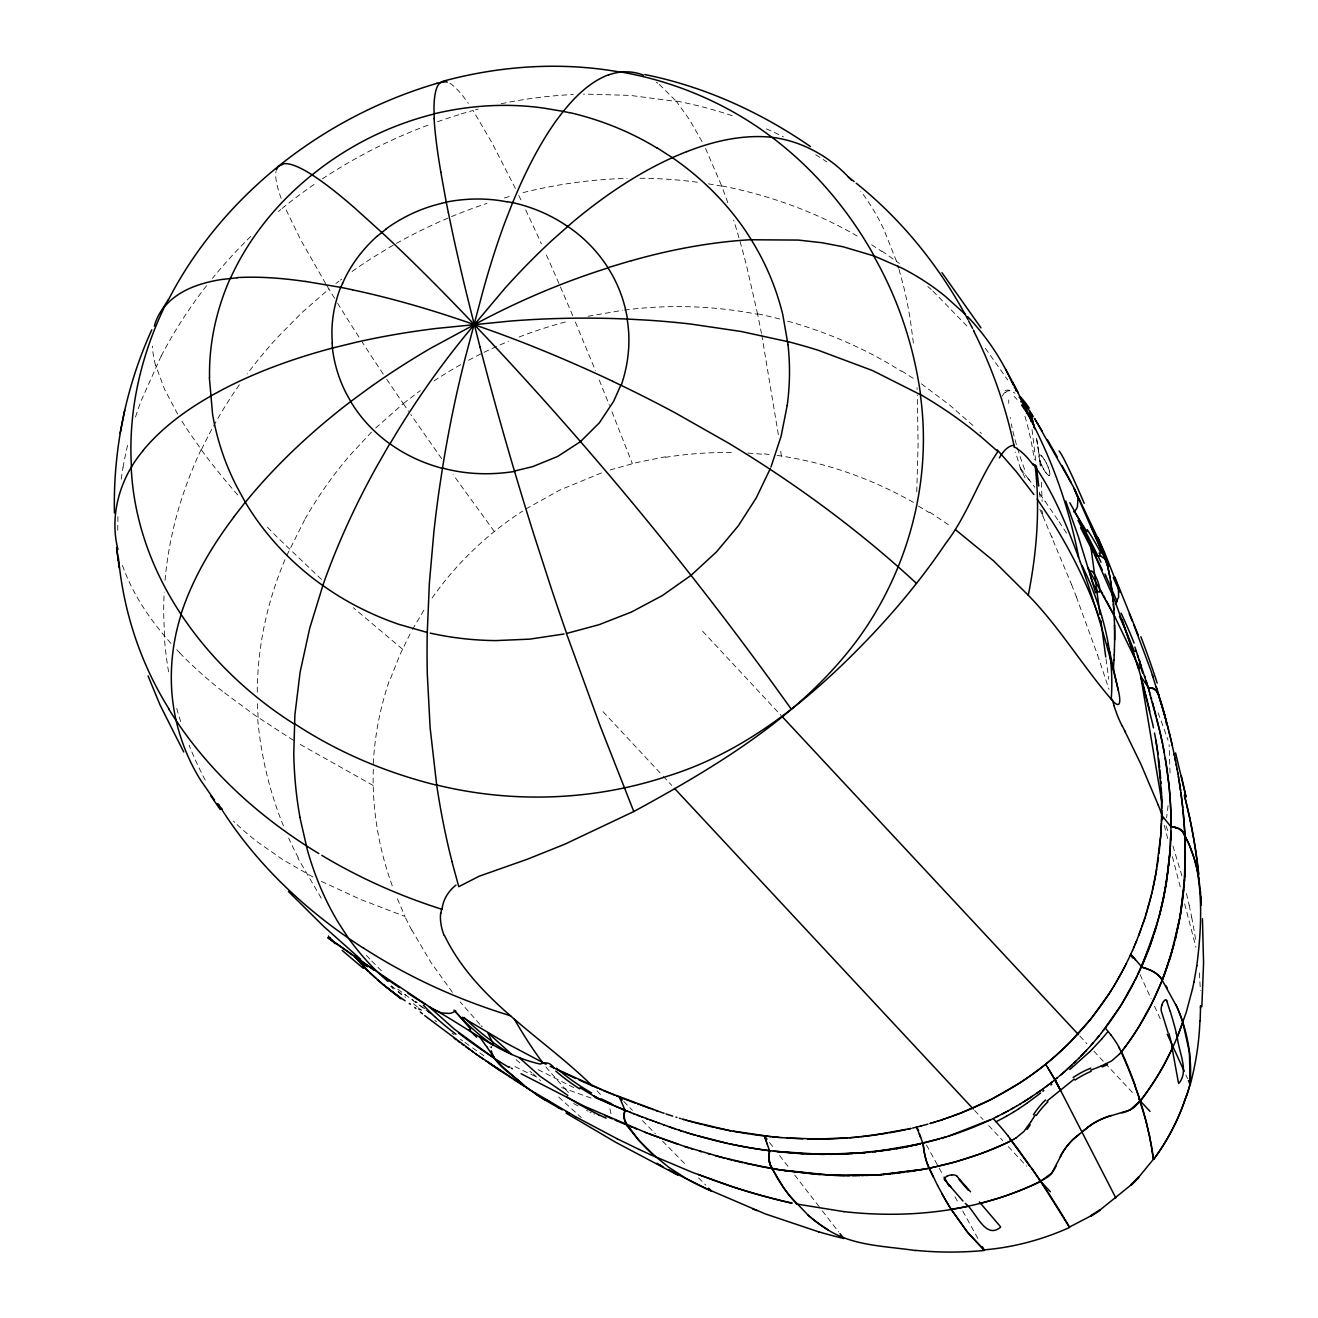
<?xml version="1.0" encoding="UTF-8"?>
<svg xmlns="http://www.w3.org/2000/svg" width="1318" height="1318" viewBox="0 0 1318 1318"><rect width="100%" height="100%" fill="white"/><g stroke="black" fill="none" stroke-linecap="round" stroke-linejoin="round"><path stroke-width="0.75" stroke-dasharray="5 3.75" d="M1170.054 773.007L1169.115 744.621M1042.126 511.071L1042.966 516.294M257.274 692.148C257.405 646.265 267.472 600.613 285.479 558.486M117.928 516.541L117.73 531.22M373.307 769.317C371.923 809.334 378.925 849.484 392.698 887.03M916.768 491.861L918.086 444.018L917.312 394.873M121.174 479.208L123.019 467.396M611.008 1113.792L609.575 1107.054M390.523 678.572L399.997 654.585L410.656 632.739M286.78 555.422L305.298 518.534M161.208 355.959L141.273 400.507A420.211 352.977 -28.1 0 0 135.079 418.35M412.435 629.51L424.726 608.85M432.057 598.059C456.292 563.577 487.248 533.872 522.669 511.054M371.495 432.139L350.654 454.496A386.438 330.192 -27.4 0 0 305.315 518.551M250.766 236.416L247.454 239.678A442.486 371.692 -28.1 0 0 212.429 278.378M375.696 428.004L403.259 403.637L386.289 378.628M278.444 211.457L280.849 209.463M282.052 208.475L284.474 206.514A439.701 369.353 -28.1 0 1 314.59 184.092M326.534 285.05L328.94 289.037L302.135 312.399L277.357 337.507A439.784 372.632 -27.7 0 0 247.207 373.933M403.489 403.456L420.31 390.589M335.892 283.535L339.088 281.063M340.373 280.091L341.675 279.119M525.931 508.929L559.804 490.065L602.754 472.388M610.086 469.982L636.446 462.585L665.326 456.786M461.168 113.875L473.063 110.481L491.746 142.377L515.536 188.771M475.617 109.789L478.17 109.13M501.235 103.71L511.532 101.684A420.211 352.977 -28.1 0 1 573.33 94.534M588.059 316.287L622.656 310.29M624.403 310.076C668.654 304.31 713.845 305.71 757.636 314.327L761.425 333.207M764.193 453.87L772.809 454.858M777.093 455.435C825.299 462.19 871.972 478.714 914.198 502.833M708.343 183.845L721.819 186.167L728.442 204.455M702.082 141.636L689.413 119.51L676.464 101.502L630.383 95.407L585.554 94.105A420.211 352.977 -28.1 0 0 583.396 94.171M599.739 1115.819L598.075 1115.325M591.123 1098.075L561.534 1087.515M594.682 1114.105L593.841 1113.776M591.238 1112.656L589.887 1112.03M535.273 1076.361L524.333 1071.237A669.231 571.831 -27.4 0 1 511.977 1065.076M573.857 1087.647L537.662 1069.425M587.993 1111.123L586.543 1110.382M321.411 881.38L360.901 899.568L405.054 916.455L395.977 895.581M373.208 785.479L298.758 743.616M312.976 877.03L283.024 859.781L257.504 841.988A743.863 411.002 -25.4 0 1 238.212 825.661L235.84 823.404M573.577 1103.495L578.553 1106.148M419.898 1010L418.35 1009.094M901.578 370.885L915.68 379.946M417.262 1002.603L415.45 1001.482L416.768 1002.57M293.519 740.403L255.148 715.46L222.478 691.324M929.701 512.142L950.542 526.129M411.875 999.209L413.654 1000.362M881.857 251.046L899.436 263.435M921.414 383.835L949.668 405.071L974.727 427.048M483.887 1055.767L471.103 1046.805M404.84 994.464L406.587 995.667M468.977 1045.306L464.743 1042.307M460.509 1039.276L462.618 1040.792M656.348 82.177L657.83 83.248M436.983 1018.32L396.224 988.055M452.074 1033.18L454.183 1034.712M489.966 1046.789L491.416 1047.843A9.918 4.597 -58 0 1 491.795 1046.179M434.841 1020.461L436.571 1021.73M434.248 1016.277L435.615 1017.298M431.513 1014.201L419.404 1004.728M421.2 1010.099L418.284 1007.875M659.297 84.368L676.464 101.502M401.512 994.711L398.135 991.993M391.248 985.749L405.532 997.298M413.473 1003.723L421.398 1010.132M529.935 1071.369L531.945 1073M391.397 986.523L393.077 987.89M402.468 649.131L353.372 607.746M519.852 1062.868L515.832 1059.359M927.806 286.5L931.233 289.565M533.016 1073.742L540.578 1080.595M558.684 1097.037L581.32 1117.598M321.493 579.426L278.378 538.321A668.078 220.93 29.8 0 1 264.984 524.646M392.451 988.088L393.341 988.912M932.93 291.097L967.989 327.095M390.655 986.424L391.545 987.264M979.982 432.09L981.465 433.54M233.484 821.13L234.653 822.267M568.536 1092.457L566.921 1090.859M381.429 970.855L371.231 960.509M566.509 1090.464L549.046 1070.776A1094.764 383.027 -84.1 0 1 545.932 1066.905M623.776 1101.502L632.393 1110.316M642.476 1120.597L655.425 1133.81M662.608 1141.141L687.073 1166.117M698.573 1177.864L705.773 1185.195M179.726 652.838L176.744 649.708M481.037 1025.635L482.24 1026.903M369.814 959.01L364.163 952.947M702.642 631.273L781.162 715.559M1079.887 1036.113L1086.889 1043.642M1093.907 1051.171L1103.726 1061.698M1105.127 1063.198L1134.567 1094.813M603.034 711.671L661.933 774.869M663.333 776.384L671.752 785.413M974.661 1110.481L983.08 1119.526M988.681 1125.539L1002.701 1140.581M1008.319 1146.611L1026.557 1166.166M597.103 1090.777L602.738 1097.103M479.834 1024.333L460.114 1001.894M170.961 643.398C150.252 620.103 132.162 593.792 122.047 564.12M1020.676 469.257L1015.503 452.025M1020.165 467.742L1027.958 478.286M1023.46 472.635L1024.218 473.574M1027.974 478.286L1034.811 487.232M1028.715 479.241L1029.457 480.197M452.42 992.339L430.904 962.387L411.859 930.063M769.514 1142.475L774.556 1148.983M779.581 1155.507L789.647 1168.522M794.672 1175.03L821.098 1209.216M822.35 1210.847L838.709 1232M985.32 348.281L1007.726 379.963M494.332 531.516L453.112 474.678M1039.836 494.003L1045.026 501.235M1045.026 501.219L1059.029 521.631M441.695 458.697L410.755 414.544M403.259 403.637L408.596 411.414M383.274 374.114L380.276 369.617A669.132 80.563 51.1 0 1 362.17 342.054M1059.029 521.631L1066.69 533.345M321.23 898.102L297.884 858.1M325.727 283.716L300.718 239.843L284.474 206.514M177.633 414.099L164.585 389.37L155.606 365.168M926.439 1144.947L938.218 1166.381M939.19 1168.16L943.128 1175.31M954.907 1196.728L958.829 1203.878M962.766 1211.011L979.455 1241.375M1023.147 473.936L1025.058 477.841M1022.62 472.882L1021.219 469.999M705.509 148.456L721.819 186.167M1021.318 470.147L1020.906 469.307M1140.103 974.677L1151.125 998.813M1154.519 1006.244L1161.306 1021.104M1185.887 1074.944L1187.567 1078.668M1039.836 509.292L1042.093 514.333L1041.615 510.28M1042.966 516.294L1071.6 584.632M1051.599 536.031L1052.456 538.008M572.72 315.71L567.992 304.573A668.078 74.138 71.3 0 0 545.372 252.71M575.373 322.02L595.456 370.671M599.245 380.045L609.394 405.318M611.931 411.694L632.343 463.606M1071.6 584.632L1076.328 596.807M1076.345 596.807L1097.548 654.914M1158.094 712.791L1161.174 720.979M1161.191 720.979L1168.045 740.222M1166.084 825.925L1167.962 831.263M1097.532 654.914L1108.998 689.347M896.487 261.261L883.752 229.167A637.187 312.185 -60.5 0 0 860.769 191.308M1172.954 845.991L1181.9 875.844M899.057 269.465L904.066 288.263A750.321 367.623 -60.5 0 1 910.507 321.345L913.605 344.443M1164.239 825.233L1168.325 840.966M1172.41 856.7L1181.093 890.128M1184.668 903.901L1195.904 947.164M1186.464 893.489L1189.182 905.252M1189.182 905.252L1191.653 917.097M757.636 314.327L747.075 267.949A680.994 223.088 -86.9 0 0 733.599 220.024M1191.67 917.097L1193.861 929.025A637.467 543.873 -27.5 0 1 1195.821 941.134M761.738 334.805L778.378 434.874M1036.541 438.317L1039.144 455.385L1038.996 454.282M1036.821 439.915L1037.579 444.397M1037.925 446.654L1038.485 450.459M780.717 451.333L781.36 456.061M1038.568 451.003L1038.93 453.738M1106.016 659.016L1108.751 679.198M1032.043 429.52L1035.866 461.827M1039.457 492.108L1040.182 498.171M1039.704 460.196L1040.429 467.528M1040.166 464.644L1040.314 466.127M1199.429 972.997L1200.385 990.592M258.097 717.486L257.372 702.033M164.503 635.968L163.745 615.588A434.66 368.299 -27.7 0 1 164.223 592.111M1041.484 482.273L1042.093 501.334M916.982 387.69L917.081 389.485M487.924 1047.069A61.106 27.299 41.2 0 1 486.424 1045.899M1168.045 805.627A1246.4 642.014 -18.7 0 1 1166.595 817.704M1002.421 396.108A76.988 21.483 62.5 0 1 1005.288 392.204M1005.585 392.764A75.159 16.936 68.2 0 1 1014.926 393.275M918.432 506.096A505.947 421.381 -21.3 0 1 929.239 512.653M237.718 494.958A668.078 220.93 29.8 0 1 201.292 449.767M239.365 384.774A439.784 372.632 -27.7 0 0 201.407 449.8L188.375 431.217A607.614 200.946 29.8 0 1 181.044 419.75M165.047 580.315A434.66 368.299 -27.7 0 1 201.077 449.702M358.941 337.046A669.132 80.563 51.1 0 1 337.457 303.008M334.574 298.296A669.132 80.563 51.1 0 1 328.94 289.054M433.984 380.935A383.884 328.017 -27.4 0 1 461.284 364.295M468.565 360.292A383.884 328.017 -27.4 0 1 508.402 341.329M519.061 337.046A383.884 328.017 -27.4 0 1 568.091 321.279M352.12 271.475A418.91 354.954 -27.7 0 1 373.208 257.307L389.502 247.372A440.228 373.01 -27.7 0 1 486.952 203.4M504.432 197.947A440.228 373.01 -27.7 0 1 510.297 196.267M518.748 195.361A668.078 74.138 71.3 0 1 521.253 200.6M525.717 209.974A668.078 74.138 71.3 0 1 541.385 243.863M161.257 355.975A442.486 371.692 -28.1 0 1 206.728 285.512M322.399 178.836A439.701 369.353 -28.1 0 1 431.546 123.859M437.428 121.75A439.701 369.353 -28.1 0 1 461.201 114.056M155.475 365.102A446.851 147.781 29.8 0 1 152.361 346.123M281.179 198.408A462.634 55.702 51.1 0 1 276.022 171.505M449.883 83.314A446.851 49.59 71.3 0 1 468.318 103.348M1024.926 416.241A863.554 477.577 -28.5 0 1 1034.284 459.784M757.817 313.865A494.332 422.386 -27.4 0 1 781.129 319.384M787.703 321.164A494.332 422.386 -27.4 0 1 901.281 371.248M721.902 185.92A498.27 422.188 -27.7 0 1 859.698 237.487M871.626 244.786A498.27 422.188 -27.7 0 1 881.594 251.343M676.628 101.058A479.884 403.11 -28.1 0 1 734.423 116.462M766.351 128.867A479.884 403.11 -28.1 0 1 783.386 136.808M815.76 154.783A479.884 403.11 -28.1 0 1 826.88 161.949M523.048 192.609A434.66 368.299 -27.7 0 1 627.154 178.408M640.021 178.276A434.66 368.299 -27.7 0 1 698.639 182.411M665.359 457.346A355.662 303.766 -26.7 0 1 733.549 452.552M747.833 453.112A355.662 303.766 -26.7 0 1 764.045 454.43M411.743 930.129A505.947 429.619 -34 0 1 404.906 916.537M205.246 780.174A498.27 422.188 -27.7 0 1 189.133 745.23M180.698 721.621A498.27 422.188 -27.7 0 1 176.299 706.778M168.589 671.834A498.27 422.188 -27.7 0 1 164.223 636.017M222.511 691.307A680.994 330.884 4.7 0 1 179.676 652.855M298.329 857.886A494.332 422.386 -27.4 0 1 288.658 838.067M283.452 825.908A494.332 422.386 -27.4 0 1 257.587 717.585M123.052 467.396A420.211 352.977 -28.1 0 1 128.423 441.827M373.291 763.666A355.662 305.018 -27.4 0 1 390.046 678.49M1024.63 469.455A86.494 19.984 68.8 0 1 1011.318 423.885M1010.346 418.531A86.494 19.984 68.8 0 1 1010.165 417.394M1008.748 403.341A86.494 19.984 68.8 0 1 1008.748 399.914M1014.201 396.421A80.727 14.844 64.8 0 1 1017.035 399.502M1004.926 390.952A79.36 18.172 68.8 0 1 1012.125 391.66M1039.968 460.872A11.417 2.57 64.6 0 0 1049.326 475.534A11.417 2.57 64.6 0 0 1044.103 459.224A11.417 2.57 64.6 0 0 1039.968 460.872A11.417 2.603 64.2 0 0 1049.392 475.501A11.417 2.603 64.2 0 0 1044.07 459.175A11.417 2.603 64.2 0 0 1039.918 460.954"/><path stroke-width="1.5" d="M915.648 1250.584C886.141 1246.07 853.767 1246.218 827.852 1229.826A916.504 328.956 -78.2 0 1 808.264 1215.295L790.372 1196.645A580.184 208.244 -78.2 0 1 777.093 1177.715L770.206 1164.486A28.568 10.247 -78.2 0 1 769.91 1163.481L769.761 1162.921A23.592 8.468 -78.2 0 1 769.531 1161.735A19.391 6.952 -78.2 0 1 769.119 1156.71L769.135 1155.837A16.146 5.799 -78.2 0 1 769.251 1153.86L769.317 1153.184A13.757 4.942 -78.2 0 1 769.415 1152.294L769.514 1151.652A11.846 4.251 -78.2 0 1 769.613 1151.009L764.391 1135.951L766.302 1136.165M1161.751 810.306L1161.718 814.063M1200.55 1008.286L1200.583 1005.749L1200.138 1020.989M1114.023 612.738L1114.534 625.144A1219.941 633.777 -27.4 0 1 1114.633 639.856L1114.418 649.807M1161.603 818.808L1161.57 795.775M1161.652 817.111L1161.685 815.232L1170.977 826.831L1170.664 840.011M1170.203 848.578L1170.928 831.279M1170.911 831.543L1170.878 833.355M1185.195 863.817L1184.997 838.199L1185.063 840.324M1170.845 834.261L1170.351 846.271M1161.619 818.462L1160.746 835.678M1161.586 819.664L1161.52 821.378M1185.129 866.47L1184.651 877.129M1114.237 654.815L1114.418 649.873M1161.455 823.091L1161.306 826.518M1113.99 659.857L1114.221 654.898M209.364 377.574L212.577 414.198A356.865 296.237 -28.5 0 0 237.075 487.149L245.296 502.24A388.497 322.498 -28.5 0 0 314.837 579.706L322.844 585.587L309.697 628.324L300.109 672.196L294.886 714.916L293.766 754.061A615.045 308.115 -57.7 0 0 299.977 817.242M1161.257 827.375L1161.059 830.966M1113.99 659.923L1113.364 669.972M1170.318 846.782L1170.087 850.291M1201.868 1006.54L1203.565 962.964L1202.444 918.745M1184.421 880.556C1188.292 822.992 1178.836 765.33 1163.25 710.04M1160.993 831.905L1160.878 833.8M1185.623 1098.553L1187.534 1092.853A276.269 235.741 -27.5 0 0 1190.105 1084.236C1191.736 1063.461 1189.314 1042.357 1182.872 1022.537A582.144 223.813 19.4 0 0 1176.99 1007.051L1161.586 979.076M1080.315 561.995C1094.731 602.721 1107.104 644.205 1117.335 686.184C1119.328 693.334 1123.776 714.29 1111.206 699.166C1113.364 671.801 1109.789 644.189 1102.227 617.878M1170.186 848.825L1166.957 879.007M1184.47 879.798L1183.597 890.474A427.658 364.855 -27.5 0 1 1182.411 901.15L1182.048 903.818M1186.595 1095.703A273.979 233.813 -27.5 0 0 1190.121 1084.236L1189.446 1052.407L1182.856 1022.537A575.258 221.16 19.4 0 0 1175.804 1004.398M1170.022 851.296L1169.741 854.805M1160.763 835.365L1155.82 874.295M1160.664 836.617L1158.983 853.57M1169.873 853.24L1166.15 884.164L1159.626 915.038M1169.676 855.646L1169.428 858.562M1169.214 860.802L1168.638 866.255M1183.696 889.518L1180.302 915.351L1174.849 941.151M440.904 913.292L441.645 909.107M1168.423 868.084L1163.432 898.728L1156.875 924.989M1158.44 857.804L1157.122 866.7M1181.867 905.169L1181.29 909.189M1196.81 965.682C1200.945 933.605 1202.757 900.54 1196.859 868.595A580.184 284.128 -4.9 0 0 1189.363 844.986L1183.778 833.355A63.412 31.055 -4.9 0 0 1182.098 830.801A15.108 7.397 -4.9 0 0 1176.842 827.72M151.768 329.813C125.77 387.031 113.051 450.113 114.435 512.916M787.192 405.516L781.08 436.324L770.981 466.967M1196.81 965.682L1193.927 982.223M1166.677 880.836L1165.474 888.118M1181.076 910.524L1179.725 918.547M1156.759 868.924L1151.85 893.093L1145.573 915.779M1165.359 888.777L1164.272 894.543M1155.738 874.757L1155.474 876.173M1179.495 919.882L1178.473 925.203M1155.375 876.651L1155.013 878.529M124.683 410.326L120.103 433.457M1111.206 699.166C1082.309 665.541 1059.392 627.055 1028.271 595.242C1036.805 552.374 1040.38 508.155 1034.976 464.644M1154.93 878.991L1154.634 880.408M1154.552 880.885L1154.156 882.763M1163.893 896.454L1163.102 900.26M1178.21 926.521L1177.649 929.174M1193.927 982.207L1192.477 988.978M1154.057 883.225L1153.761 884.642M1153.662 885.119L1153.349 886.52M1177.369 930.492L1176.776 933.144M1153.25 886.998L1152.509 890.276M1162.278 904.066L1162.69 902.171M1192.477 988.978L1186.184 1012.537L1177.238 1037.348L1176.216 1033.18M1161.405 907.871L1161.85 905.977M1176.48 934.478L1175.195 939.8M1151.586 894.164L1152.08 892.105M1160.483 911.677L1160.944 909.766M1151.158 895.91L1150.449 898.711M1160.005 913.572L1150.12 945.599L1135.259 980.015M1174.503 942.502L1173.778 945.22M1150.202 899.65L1149.461 902.451M1174.058 944.199L1164.947 973.063M1173.415 946.588L1171.455 953.491M1148.95 904.329L1148.159 907.13M1147.632 908.992L1147.896 908.053M1147.072 910.837L1147.352 909.914M1157.253 923.704L1142.475 964.677M1156.331 926.818L1154.074 934.1M1146.808 911.776L1145.952 914.56M1170.186 957.642L1170.615 956.258M181.274 614.056C170.352 648.275 168.078 685.426 176.118 720.501A637.187 352.054 -25.4 0 0 200.764 780.404L214.587 800.191M1145.655 915.483L1144.403 919.404M1169.758 959.043L1168.852 961.827M1145.078 917.344L1143.2 923.012M1143.859 921.035L1138.587 935.764M1153.481 935.912L1151.635 941.365M1168.407 963.211L1166.545 968.648M1142.607 924.742L1141.965 926.587M1166.232 969.537L1163.283 977.445M1150.993 943.161L1149.691 946.785M1141.322 928.416L1136.775 940.344M1164.618 973.936L1162.097 980.51M1149.016 948.581L1146.166 955.912M1162.954 978.335L1161.57 981.795M305.265 281.393L340.818 287.373L342.581 283.205M1161.916 980.938L1151.916 1003.196L1139.922 1024.943A282.744 241.243 -27.5 0 1 1121.239 1052.077L1119.443 1054.087M770.355 468.5L756.219 497.94L738.311 525.816L716.498 551.88L691.044 575.34L662.46 595.505L631.553 611.98L599.245 624.633L566.46 633.48L600.267 726.251L633.793 811.542L564.796 844.212L527.151 859.303L479.241 876.19L458.763 886.668L451.893 861.478M1136.693 940.558L1132.557 950.327M1161.405 982.223L1161.043 983.08M567.646 226.482A189.808 156.48 -28.7 0 0 512.653 202.593L505.008 222.149A522.702 171.241 -86.9 0 0 483.063 290.668L465.386 357.359A481.119 168.325 -84.1 0 0 442.469 468.285L439.372 488.583A450.426 157.583 -84.1 0 0 433.935 531.401L429.371 583.083L427.213 634.04A380.029 132.953 -84.1 0 0 427.312 674.091L430.113 727.668L436.67 784.984A567.053 198.392 -84.1 0 0 451.942 861.379M1145.803 956.802L1143.546 962.189M1136.264 941.612L1134.946 944.792M1160.96 983.294L1160.878 983.508A296.665 253.105 -27.5 0 1 1124.814 1047.563M1133.595 947.955L1134.057 946.901M1143.167 963.079L1142.393 964.875M1132.673 950.047L1130.136 955.665M1141.487 966.918L1138.011 974.397M1130.531 954.792L1125.704 964.825M1171.735 1046.69L1172.213 1048.65L1164.502 1063.873A263.847 225.444 -27.4 0 1 1140.218 1100.86L1129.971 1110.003L1110.761 1115.852A60.266 51.484 -27.4 0 0 1090.101 1125.572M1137.137 976.21L1120.959 1005.37L1101.403 1032.999M979.34 1201.967L980.543 1203.334L997.825 1198.391A263.847 225.444 -27.4 0 0 1040.61 1181.257L1051.78 1173.102L1060.726 1156.248M1126.429 963.359L1125.984 964.249M1125.753 964.694L1124.172 967.791M1125.308 965.583L1121.371 973.079M168.094 299.993L160.565 311.954A446.851 147.781 29.8 0 0 154.321 326.172M1134.419 981.646L1130.465 989.159A298.082 254.308 -27.5 0 1 1106.445 1026.524L1105.901 1027.2M1123.941 968.236L1123.249 969.554M1123.018 969.999L1112.919 987.726M1121.14 973.524L1120.415 974.842M1120.168 975.271L1119.443 976.589M1119.196 977.017L1117.713 979.636M1116.708 981.366L1117.219 980.51M143.135 450.608C120.317 477.528 109.081 514.761 117.945 549.474M1115.703 983.096L1116.214 982.24M633.793 811.542C716.102 766.516 800.29 716.58 857.178 640.103C908.547 570.299 932.37 480.642 920.326 394.642L872.565 370.572L818.494 350.357A377.986 188.507 1.5 0 0 789.12 341.939L741.128 331.477L690.83 324.063A450.426 224.637 1.5 0 0 648.011 320.192L627.368 319.055A481.119 239.942 1.5 0 0 510.363 321.065L474.348 324.656L430.887 348.133A468.384 258.789 -25.4 0 0 369.221 387.904L350.687 401.545L352.614 404.659A202.626 167.056 -28.7 0 0 389.766 443.754L376.981 466.028A422.32 211.572 -57.7 0 0 322.762 585.604M1114.666 984.826L1115.193 983.953M1113.628 986.539L1114.155 985.683M1113.1 987.396L1108.685 994.382M1112.046 989.11L1110.431 991.68M1030.94 1121.733L1035.289 1114.946M1030.643 1122.195L1023.888 1131.487L1015.997 1137.961M1110.168 992.092L1109.344 993.377M1109.081 993.788L1090.892 1018.929L1070.364 1041.912A265.116 226.185 -27.5 0 1 1045.685 1064.203A275.034 234.653 -27.5 0 1 962.404 1112.31M1124.699 1047.513L1121.239 1052.077L1125.473 1061.764A509.885 91.09 53.3 0 1 1139.856 1099.97L1143.283 1110.794M233.484 517.348L245.296 502.24M1105.588 1027.595L1105.687 1028.617A25.833 4.629 53.3 0 1 1108.059 1031.417A24.647 4.399 53.3 0 1 1110.926 1034.992M1151.998 1148.802L1153.431 1159.263L1138.554 1177.369M1104.204 1029.407L1103.314 1030.561M1139.872 1101.271L1146.149 1121.173L1151.784 1147.451M436.67 784.984C512.224 803.519 592.919 800.817 666.842 776.384C746.532 751.968 812.069 697.436 868.793 638.209C896.981 608.685 923.045 577.053 945.846 543.164C967.56 515.124 978.088 480.444 997.891 451.547L979.636 435.55M569.623 112.755L563.247 111.387L556.344 120.482A522.29 171.093 -86.9 0 0 512.62 202.774M1101.469 1032.917L1096.527 1038.963M1107.713 1031.846L1101.864 1038.864M1139.477 1101.766L1134.485 1107.054A20.182 17.249 -27.4 0 1 1131.141 1109.377L1126.989 1111.321M1099.113 1035.833L1093.248 1042.802M1090.381 1046.047L1093.215 1042.835M1092.82 1043.296L1090.793 1045.586M1101.864 1038.864L1092.095 1049.359M1089.92 1046.574L1083.034 1053.988M1115.325 603.825L1118.636 597.136L1118.356 587.449L1104.451 552.127L1073.363 486.803L1035.75 420.524M1119.443 1054.087L1111.535 1061.006L1100.81 1066.246M1086.51 1050.314L1085.357 1051.55M1083.726 1053.263L1079.343 1057.744M1082.638 1054.4L1081.073 1056.015M168.292 300.059A385.07 320.818 -28.4 0 1 278.46 166.266L284.21 163.663A482.273 58.058 51.1 0 1 311.938 174.717M1092.095 1049.359L1089.722 1051.731M1079.475 1057.629L1066.18 1070.216M1089.722 1051.715L1069.788 1069.541M1075.669 1061.385L1073.808 1063.181M1046.97 1101.09L1074.252 1079.063M1072.193 1064.713L1066.756 1069.689M1074.071 1138.653L1083.182 1131.009M1131.124 1184.882L1099.805 1210.171M1066.328 1070.068L1065.389 1070.891M1065.488 1070.826L1062.918 1073.066M1064.631 1071.583L1063.774 1072.325M1063.049 1072.951L1062.061 1073.808M377.442 236.054L386.256 228.937M672.262 157.732A469.801 230.172 -60.5 0 0 572.836 221.984L552.242 240.189A468.384 229.48 -60.5 0 0 504.662 288.609L474.348 324.656L436.225 328.462A522.702 253.979 4.7 0 0 356.239 342.235L332.531 348.034A522.29 253.781 4.7 0 0 223.879 388.892L210.287 396.24M1062.259 1073.626L1060.331 1075.29M1076.361 1136.61L1079.508 1133.974M1061.633 1074.186L1060.759 1074.928M1060.282 1075.323L1059.079 1076.328M1056.838 1078.206L1058.156 1077.119M1056.871 1078.157L1053.642 1080.776M1055.29 1080.068L1060.216 1089.673L1055.339 1081.403M1082.786 1131.322L1083.989 1130.35M1051.797 1084.253L1050.907 1084.961M1083.61 1130.663L1090.167 1125.671M1052.818 1081.419L1051.945 1082.127M1084.417 1130.004L1087.663 1127.483M1051.995 1082.062L1049.326 1084.154M1042.917 1091.271L1043.807 1090.579M1051.385 1082.556L1050.561 1083.198M1040.693 1093.001L1027.315 1102.985M1047.662 1085.422L1049.243 1084.22M350.687 401.545L344.756 406.109A469.801 259.58 -25.4 0 0 245.395 502.257M1047.876 1085.258L1041.764 1089.772M1046.97 1085.95L1045.141 1087.317M1042.62 1089.162L1043.461 1088.536M1041.912 1089.673L1029.144 1098.405M1040.973 1090.348L1036.772 1093.297M1027.332 1102.985L1018.633 1108.866M1032.291 1096.329L1024.317 1101.469M1018.649 1108.866L1013.394 1112.161M1028.337 1098.915L1020.099 1104.039M1015.997 1137.945L1014.053 1139.147M1023.822 1101.782L1022.85 1102.375M1013.41 1112.161L1006.408 1116.28M1020.89 1103.578L1016.507 1106.181M1014.053 1139.147L1006.244 1143.118A296.665 253.105 -27.5 0 1 933.029 1167.32M1016.458 1106.214L1008.451 1110.712M1090.76 1215.954L1069.376 1227.107L1064.812 1219.183M1014.333 1107.433L1011.054 1109.278M1006.408 1116.28L996.078 1121.783A25.833 1.598 48.9 0 0 993.607 1119.064L992.438 1118.883M1007.446 1111.272L1008.319 1110.794M1007.776 1111.09L997.462 1116.445M1005.931 1112.079L1002.24 1114.023M998.286 1116.033L996.013 1117.153M1031.434 1167.995L1040.594 1181.241L1048.008 1176.842A20.182 17.249 -27.4 0 0 1050.94 1174.107L1053.593 1170.549A49.293 42.11 -27.4 0 0 1056.015 1166.133M996.737 1116.807L993.129 1118.554M947.345 1176.002L944.825 1177.748A5.124 2.636 -7.8 0 0 944.495 1179.643M1090.777 1070.167L1100.81 1066.246M961.761 1112.689L991.07 1099.492L1018.435 1083.824A265.116 226.185 -27.5 0 0 1045.635 1064.236M962.453 1112.408L941.167 1120.069M686.727 151.537L672.295 157.633L657.287 147.978M961.283 1112.87L959.801 1113.446M959.323 1113.644L956.357 1114.764M954.397 1115.489L955.385 1115.127M952.42 1116.214L953.408 1115.852M950.443 1116.923L951.431 1116.577M949.454 1117.269L946.472 1118.307M608.619 74.928C619.789 70.826 632.442 70.694 643.53 75.175M944.479 1118.982L945.467 1118.652M942.485 1119.641L943.49 1119.312M941.991 1119.806L940.492 1120.284M939.981 1120.448L934.478 1122.178M567.745 226.383L570.826 228.541A202.626 167.056 -28.7 0 1 607.944 267.669L631.536 260.585M939.487 1120.613L936.983 1121.404M948.12 1136.314L991.4 1119.377A298.082 254.308 -27.5 0 1 948.12 1136.297L922.765 1143.349M1096.691 556.147L1078.025 520.363M946.06 1136.956L941.909 1138.225M935.286 1121.931L930.459 1123.364M933.968 1122.326L932.979 1122.623M436.686 83.232L446.028 81.568M931.348 1123.101L929.948 1123.513M939.586 1138.9L904.477 1147.27M927.938 1124.089L926.422 1124.518M926.192 1124.567L920.623 1126.083M921.529 1125.836L916.208 1127.203M915.005 1127.5L916.62 1127.104L918.58 1130.663M914.247 1127.681L912.583 1128.076M441.563 203.318L446.275 202.264L440.789 172.015M873.257 1135.325L910.969 1128.455M910.705 1128.521L908.333 1129.065M918.597 1144.321L920.607 1143.859L874.691 1151.751M916.587 1144.782L917.592 1144.551M915.565 1144.996L913.555 1145.441M905.96 1129.592L900.013 1130.844M967.741 1206.349C927.131 1215.064 885.086 1216.201 843.866 1211.637M911.545 1145.869L912.55 1145.655M932.551 1167.501L930.146 1167.995M930.574 1167.913L955.253 1161.932L980.081 1153.942A282.744 241.26 -27.5 0 0 1011.598 1140.581M564.038 633.991L529.787 639.131L495.914 640.597A321.543 266.911 -28.5 0 1 430.492 633.167L430.278 633.151M909.519 1146.281L910.54 1146.067M929.898 1168.045L927.229 1168.572M929.668 1168.094L918.382 1170.186M898.925 1131.075L889.634 1132.805M908.646 1146.462L892.253 1149.378M926.241 1168.769L923.308 1169.313M480.081 347.178A543.296 62.028 71.6 0 0 511.944 462.585L514.465 471.037L532.637 466.638L557.695 456.44L580.464 441.629L599.393 422.781L613.677 401.232L620.811 385.202L612.689 381.33M902.336 1147.665L904.346 1147.286M924.215 1169.148L879.37 1174.783L834.821 1175.376M921.331 1169.676L883.044 1174.536M900.326 1148.027L896.289 1148.736M887.64 1133.15L855.777 1137.269M916.405 1170.516L907.278 1171.9M894.164 1149.082L855.184 1153.464M890.243 1149.691L878.134 1151.339M871.214 1135.589L872.236 1135.457M902.649 1172.526L904.197 1172.328M869.155 1135.852L870.177 1135.721M901.117 1172.707L896.52 1173.251M867.096 1136.1L868.117 1135.984M865.036 1136.33L866.074 1136.215M876.108 1151.586L872.071 1152.031M862.977 1136.561L864.015 1136.445M895.004 1173.415L891.973 1173.728M237.207 277.801L221.836 279.465A481.367 159.181 29.8 0 0 165.327 305.809M860.934 1136.775L861.956 1136.676M869.929 1152.245L836.436 1154.271M858.776 1136.989L844.443 1138.142M888.958 1174.025L890.457 1173.877M853.718 1137.45L854.739 1137.368M865.135 1152.706L821.773 1154.354L775.083 1151.372M851.659 1137.632L852.68 1137.549M849.599 1137.78L850.621 1137.714M884.51 1174.404L874.279 1175.096M881.561 1174.635L878.645 1174.832M847.474 1137.945L817.325 1138.999L787.225 1138.027M843.932 1138.175L842.383 1138.274M877.195 1174.931L842.35 1175.607A427.658 364.839 -27.5 0 1 830.801 1175.195L779.63 1169.857M841.872 1138.291L839.813 1138.406M853.092 1153.596L829.73 1154.37M839.302 1138.439L837.754 1138.521M672.279 157.649A388.497 322.498 -28.5 0 1 746.103 231.638L751.342 239.761L798.263 240.074L821.855 242.71L843.009 246.746L874.229 256.022L902.237 268.229A620.284 343.042 -28.5 0 1 945.368 296.385L965.105 314.195M837.243 1138.538L835.694 1138.604M869.946 1175.31L871.379 1175.244M835.184 1138.637L833.124 1138.703M868.496 1175.376L865.596 1175.475M832.614 1138.736L830.554 1138.801M830.043 1138.818L828.511 1138.851M864.147 1175.524L861.231 1175.59M827.984 1138.867L821.839 1138.983M835.678 1154.288L801.888 1153.678L769.663 1150.713A486.985 415.467 -27.5 0 1 742.446 1146.446L729.068 1143.76M859.781 1175.623L852.499 1175.705M819.796 1138.999L807.539 1138.9M825.76 1154.37L815.891 1154.238M849.599 1175.705L846.7 1175.672M845.233 1175.656L815.924 1174.239L783.979 1170.532M802.843 1138.785L789.185 1138.142M811.954 1154.123L806.056 1153.876M804.095 1153.777L800.504 1153.58M799.169 1153.497L796.929 1153.365M787.521 1138.044L780.915 1137.566M792.069 1153.003L790.981 1152.92M820.142 1174.552L781.508 1170.153L745.148 1163.217M781.146 1137.582L769.053 1136.462M789.91 1152.838L786.335 1152.525M779.136 1137.418L777.29 1137.269M775.462 1137.105L776.384 1137.187M785.363 1152.443L777.587 1151.652M774.539 1137.022L772.71 1136.841M771.046 1136.676L729.398 1130.58L686.233 1120.234M767.224 1136.264L768.13 1136.363M843.866 1211.637L796.451 1203.993M774.687 1151.322L773.386 1151.174M763.073 1135.803L759.069 1135.309M770.058 1150.762L769.663 1150.713A504.201 430.162 -27.5 0 1 705.822 1138.109M757.076 1135.045L751.095 1134.221M771.969 137.319C800.685 140.845 827.473 155.277 847.507 176.019M749.118 1133.941L733.335 1131.322M781.722 1170.186L779.482 1169.84M778.724 1169.709L774.243 1168.967M777.225 1169.478L774.984 1169.099M772.743 1168.72L772.002 1168.588A565.735 482.652 -27.5 0 1 760.816 1166.529L715.69 1155.853M621.272 72.045C675.31 81.518 727.124 103.661 771.03 136.611M507.199 201.621L512.587 202.708M1150.663 688.111L1149.164 687.897A12.142 6.244 -18.7 0 0 1148.538 687.848L1140.778 676.348L1137.335 664.651M730.716 1130.828L715.756 1127.763M340.818 287.373L352.45 289.762M563.247 111.387L543.329 108.043A276.516 229.53 -28.5 0 0 434.017 113.842M1200.912 897.113L1198.985 879.468A647.204 316.946 -4.9 0 0 1193.811 857.26L1188.688 843.504L1182.526 831.724A28.568 13.987 -4.9 0 0 1181.851 831.015L1181.455 830.669A23.592 11.549 -4.9 0 0 1180.599 829.978A19.391 9.49 -4.9 0 0 1176.529 827.902L1175.755 827.671A16.146 7.908 -4.9 0 0 1173.959 827.226L1173.514 827.127A13.757 6.738 -4.9 0 0 1172.509 826.979L1171.883 826.897A11.846 5.799 -4.9 0 0 1171.274 826.847L1171.027 826.831A504.201 430.162 -27.5 0 0 1166.562 766.252L1162.657 744.192M644.881 74.566C704.339 86.51 760.585 112.096 810.372 146.512M792.283 1203.087L791.245 1202.873A674.058 575.95 -27.4 0 1 732.347 1186.661L692.79 1172.542L650.252 1154.584M727.684 1143.464L692.329 1134.32M1132.475 957.955L1130.778 954.248L1142.014 967.214A20.413 7.859 19.4 0 1 1145.177 968.153L1149.708 969.883M1096.708 556.097A9.918 5.157 -27.4 0 1 1100.678 556.13L1105.143 558.914L1107.598 566.18A741.556 385.251 -27.4 0 1 1110.003 577.729M713.829 1127.335L704.191 1125.045M742.891 1162.707L733.928 1160.598M427.444 632.508L398.893 624.353A366.453 304.194 -28.5 0 1 322.91 585.521M1141.404 967.066L1142.08 967.231A21.862 8.402 19.4 0 1 1149.329 969.784A18.468 7.101 19.4 0 1 1159.23 976.111L1161.471 978.895M731.704 1160.038L727.239 1158.917M702.263 1124.567L694.619 1122.574M725.032 1158.341L685.508 1146.759L644.667 1132.178M705.805 1138.142L697.42 1135.819M693.663 1122.31L687.98 1120.728M709.974 1154.238L708.063 1153.695M687.024 1120.465L683.399 1119.41M818.659 1231.836L765.165 1213.862L706.959 1188.918M683.729 1119.509L681.834 1118.949M695.327 1135.21L684.948 1132.063L685.92 1132.36M701.341 1151.718L699.43 1151.141M680.434 1118.521L679.445 1118.224M690.5 1133.76L691.423 1134.04M689.578 1133.496L686.843 1132.64M676.925 1117.45L675.969 1117.153M692.296 1148.917L690.863 1148.472M682.889 1131.404L683.96 1131.734M672.724 1116.132L666.002 1113.941M680.829 1130.729L683.334 1131.536M688.49 1147.714L687.073 1147.253M681.093 1130.811L671.29 1127.533M686.118 1146.957L684.701 1146.495M680.549 1130.63L678.869 1130.086M664.091 1113.315L662.674 1112.837M661.735 1112.524L603.529 1090.629M674.124 1128.505L675.08 1128.818M677.155 1143.975L678.111 1144.288M676.216 1143.662L674.338 1143.019M656.15 1110.629L657.55 1111.107M672.625 1128.01L669.363 1126.874M670.582 1127.302L639.312 1115.901M673.399 1142.69L668.72 1141.059M652.443 1109.344L653.366 1109.674M649.659 1108.372L650.598 1108.702M663.629 1124.88L664.585 1125.21M648.736 1108.043L646.891 1107.384M667.781 1140.729L665.919 1140.07M645.046 1106.725L645.968 1107.054M659.181 1123.298L657.715 1122.771M664.058 1139.411L664.98 1139.74M644.123 1106.395L642.278 1105.736M662.196 1138.736L663.119 1139.065M655.54 1121.98L656.628 1122.376M661.257 1138.39L659.395 1137.714M640.449 1105.061L641.355 1105.39M652.295 1120.794L653.382 1121.19M637.797 1104.089L639.115 1104.583M657.55 1137.039L658.473 1137.385M650.136 1120.003L651.224 1120.399M655.689 1136.347L656.611 1136.693M653.843 1135.655L654.766 1136.001M635.161 1103.117L629.905 1101.14M1014.217 447L1017.051 448.301M645.869 1118.389L647.138 1118.883M651.982 1134.963L652.921 1135.309M651.059 1134.617L649.214 1133.908M628.604 1100.645L625.984 1099.64M641.569 1116.758L642.756 1117.219M639.79 1116.082L625.572 1110.464M646.973 1133.052L584.204 1106.164L521.071 1073.725M623.365 1098.619L624.683 1099.13M637.385 1115.16L638.34 1115.539M622.063 1098.108L619.46 1097.087L624.979 1110.234A11.055 4.745 -66 0 0 624.024 1114.995M633.563 1113.661L634.518 1114.04M618.439 1096.691L616.396 1095.868M629.74 1112.145L630.696 1112.524M636.479 1128.966L634.156 1128.027M752.594 1208.919L756.779 1210.583M612.821 1094.451L614.353 1095.06M626.874 1110.992L627.829 1111.387M625.918 1110.613L595.143 1097.499M631.833 1127.088L628.34 1125.654M611.305 1093.825L550.216 1066.328M620.926 1108.57L624.897 1110.464A12.142 5.206 -66 0 0 624.781 1111.025L624.452 1112.804A21.895 9.391 -66 0 0 625.869 1122.31M620.119 1108.24L617.714 1107.235M626.165 1124.765L637.302 1138.488A757.998 325.381 -66 0 0 652.048 1153.711L668.869 1167.353L686.134 1178.49A1246.383 535.026 -66 0 0 711.522 1191.06L708.639 1188.144M623.134 1123.496L625.16 1124.336M616.906 1106.906L615.127 1106.148M599.575 1088.965L601.535 1089.805M622.112 1123.068L620.086 1122.211M612.738 1105.143L613.694 1105.555M619.081 1121.783L617.269 1121.025M597.598 1088.124L579.162 1080.035M612.079 1104.879L599.608 1099.031M615.012 1120.053L616.824 1120.827M612.31 1118.883L605.061 1115.621M650.252 1154.584L639.098 1149.444M575.636 1078.437L558.157 1070.2M639.098 1149.444L617.071 1138.736M707.601 1189.231L678.029 1174.569M565.966 1111.749L569.607 1113.578M546.097 1064.285L504.613 1042.274L462.305 1017.282M617.071 1138.736L575.521 1116.708M429.058 1006.787C465.551 1025.766 499.506 1055.108 540.116 1064.038C546.36 1061.781 550.249 1062.654 554.367 1068.255M677.6 1175.046L615.967 1142.426L566.229 1113.199M599.904 1099.179L598.372 1098.388M599.163 1098.8L595.818 1097.054M678.029 1174.569L668.918 1169.774M558.816 1107.993L562.358 1109.888M596.411 1097.367L593.281 1095.653M595.505 1096.873L594.154 1096.131M659.873 1164.898L662.888 1166.529M656.875 1163.234L659.873 1164.881M558.766 1107.977L544.762 1099.838A1219.941 565.751 -58 0 1 534.564 1093.215L526.393 1087.366M592.968 1095.489L580.052 1087.712M575.521 1116.692L530.33 1090.019M512.372 1068.766L511.269 1068.124M509.786 1067.25L508.682 1066.591M321.79 855.349L323.058 856.107A670.055 562.868 -28.1 0 0 441.596 909.173M545.339 1099.179L550.331 1102.161M329.187 938.795L355.629 956.884M318.824 853.57C259.086 817.358 205.608 769.02 168.869 709.183M363.817 962.815L432.848 1009.11L441.596 1012.965L449.636 1013.427A10.841 9.242 -27.5 0 0 455.138 1011.137A5.107 4.349 -27.5 0 0 455.649 1010.675M530.495 1090.101L476.803 1054.631L424.742 1015.634M567.778 1095.357L540.034 1076.213L519.226 1057.695M526.393 1087.531L528.04 1088.586M425.22 1004.398L407.954 993.311M524.729 1086.493L513.163 1079.112M410.425 1004.234L409.255 1003.476M363.686 948.301C309.516 913.506 261.013 868.908 225.394 815.035M525.701 1086.823L503.278 1067.382A741.556 343.899 -58 0 1 496.112 1059.705L454.348 1029.127L429.586 1007.117M511.532 1078.058L508.254 1075.916M294.293 724.06C205.938 668.308 136.232 574.599 131.207 467.56M485.535 1060.628L491.252 1064.45M506.623 1074.845L494.382 1066.575M405.153 1000.807L398.761 996.441M331.147 939.833L327.82 937.675L332.054 940.541M399.403 987.66L382.5 976.144M492.009 1064.96L494.118 1066.394M501.4 1071.518L489.472 1063.395M331.658 940.179L342.96 948.136M384.428 985.502L383.258 984.678L386.026 986.737M483.261 1059.112L479.34 1056.393M475.452 1053.659L477.396 1055.026M398.711 996.392L395.878 994.464M471.564 1050.907L473.508 1052.291M374.147 970.262L361.017 960.789M469.62 1049.54L465.765 1046.756M355.086 956.489L357.046 957.906M396.652 994.942L394.675 993.525M359.287 959.52L354.74 956.242L367.442 966.506M358.166 958.713L361.313 961.003L359.221 959.471M461.91 1043.971L463.837 1045.372M363.241 962.404L361.758 961.316M458.071 1041.171L459.982 1042.571M343.504 948.548L348.232 952.057M393.654 992.767L394.609 993.459L392.896 992.092M955.599 529.787L993.558 560.842L1028.271 595.242M454.249 1038.353L456.16 1039.754M392.649 992.009L393.588 992.718M399.98 997.94L401.067 998.747L400.31 998.055M391.627 991.251L392.583 991.96M348.858 952.519L352.137 955.006M391.561 991.202L388.579 988.928L390.556 990.444M848.248 176.974L849.978 178.292M400.277 998.171L398.283 996.392M772.282 137.55C814.178 169.215 848.71 210.205 874.229 256.022M354.196 956.588L355.596 957.659M388.662 988.747L386.355 986.984L389.139 989.39M361.445 964.117L358.727 961.036A550.842 275.956 -57.7 0 1 354.773 956.275L357.03 958.779M851.033 179.1L854.13 181.538M524.3 1085.768C513.625 1074.813 495.601 1066.46 491.252 1050.808M359.237 960.492L360.737 961.679M391.199 990.741L386.553 987.347M398.267 996.606L394.033 993.278M391.149 990.708L392.962 992.125M388.925 989.225L394.214 993.41M394.477 993.327L395.318 994.003M385.367 986.375L386.405 987.231M395.071 993.805L396.026 994.563M856.206 183.186C902.484 220.221 940.245 267.439 968.022 319.697M396.702 995.106L398.695 996.737M420.294 1012.026L422.518 1013.822M382.549 984.085L383.752 985.09L368.249 971.218A691.522 346.42 -57.7 0 1 362.977 965.781L356.338 958.219M415.878 1008.402L414.758 1007.496M382.171 983.788L378.876 980.987M363.34 968.4L342.136 950.36M360.72 959.306L323.651 926.373L288.411 891.495M378.513 980.674L377.426 979.719M655.853 1157.105L638.686 1140.103L625.473 1122.425M592.672 1086.246C542.736 1037.002 475.946 1000.659 444.446 935.401M375.927 978.401L370.012 972.915M511.895 1054.548L487.742 1032.604L492.883 1043.378A9.918 4.597 -58 0 0 492.372 1044.449M982.388 1246.729L984.365 1250.288L967.148 1231.819L951.266 1209.463A582.144 108.06 80.7 0 1 943.128 1195.788L937.592 1185.475M916.488 583.396C871.017 541.303 821.757 503.377 770.041 469.257A409.865 136.611 29.4 0 0 728.343 443.013L675.047 412.765A472.487 157.485 29.4 0 0 620.811 385.218M984.365 1250.288L968.153 1233.055L951.266 1209.463A575.258 106.774 80.7 0 1 941.744 1193.301M368.546 971.498L362.845 965.633M622.327 1100.036L619.46 1097.103L620.135 1098.734M848.215 176.76L848.94 177.502A637.187 312.185 -60.5 0 1 851.412 180.088M782.579 717.058L1078.486 1034.614M1138.785 1099.327L1150.004 1111.371M674.552 788.428L973.261 1108.982M1039.177 1179.725L1050.397 1191.752M997.331 449.899L1016.31 471.696L1033.905 494.514M455.105 1011.12L470.658 1029.127M956.868 1176.183L970.526 1191.802M221.292 808.231L222.363 809.433M951.349 1187.485L944.808 1180.022A7.924 4.086 -7.2 0 1 944.545 1179.626M980.543 1203.334L1000.131 1226.267M965.237 1203.449C975.864 1210.896 985.09 1240.518 1000.691 1227.074M1020.956 399.37L1029.968 411.496L1033.609 424.528A691.522 382.434 -28.5 0 1 1034.251 427.23M494.382 1057.695L479.406 1036.525M217.388 803.634L218.804 805.331M1135.441 959.866L1132.113 955.847M1008.023 1135.836L1017.644 1148.785M764.489 1135.968L766.994 1139.23M839.961 1233.632L843.751 1238.508A637.467 543.757 -27.4 0 1 818.56 1231.786M941.975 272.678L981.004 327.902M1033.23 463.887C1054.433 493.459 1067.629 527.81 1080.216 561.715M791.36 709.298C713.516 600.069 629.46 495.288 539.77 395.548A603.776 72.688 51.1 0 0 488.994 340.192L474.348 324.656A624.106 75.142 51.1 0 0 381.759 232.413L354.97 208.228A448.499 54.005 51.1 0 0 312.036 174.866A262.941 218.277 -28.5 0 0 230.419 278.345M1037.233 499.16L1052.308 521.697A669.231 571.831 -27.4 0 1 1096.296 609.641L1098.355 615.44M1161.372 978.763L1162.262 980.081L1170.697 956.028L1180.022 916.949L1184.404 880.918L1185.244 846.683M210.765 795.825L220.271 809.581M1040.38 1180.912L1069.376 1227.091M1040.594 1181.241L1046.014 1189.297M1029.753 411.167L1029.902 411.397A550.842 304.639 -28.5 0 1 1031.829 417.79L1032.999 422.122M1030.099 411.677L1031.088 421.447M1030.462 412.254L1031.071 413.16M1046.41 1189.907L1048.057 1192.411M1178.605 1083.544C1189.33 1072.012 1179.017 1052.538 1177.452 1038.255M1048.914 1193.713L1060.99 1212.791M224.093 813.041L224.752 814.03M1031.45 413.72L1032.043 414.643M1032.142 414.758L1033.279 416.554M626.775 1124.583L625.671 1122.656M222.808 811.048L223.45 812.036M221.523 809.038L222.165 810.043M1086.905 531.764L1074.285 511.4A10.841 9.242 -27.4 0 0 1077.432 506.672L1077.976 498.204L1074.203 488.418M220.254 807.028L220.88 808.033M1034.927 419.206L1034.432 418.416L1042.225 431.085M219.678 806.105L218.541 804.277M1055.833 1081.139L1045.652 1064.219A275.034 234.653 -27.5 0 0 1108.586 994.332M1055.784 1081.057L1047.546 1067.316M1061.649 1213.894L1064.203 1218.145M1165.738 985.551L1167.369 988.286M1047.299 439.602L1057.168 456.802M1089.162 570.101L1088.009 568.107L1115.127 617.384M1020.725 401.249L1021.269 402.204M514.218 1018.88L516.211 1022.323A1094.764 383.027 -84.1 0 0 542.851 1062.852M1022.373 404.132L1022.916 405.087M1023.46 406.043L1027.183 412.814M1100.777 590.53L1102.606 593.841M944.1 1177.089L949.009 1186.019M1061.978 465.468L1071.353 482.932M1103.512 595.505L1105.308 598.833M1012.504 382.105L1030.033 416.389M1106.214 600.497L1112.425 612.178M1005.552 369.106L1018.402 393.044M1118.85 1047.102L1121.239 1052.077M183.729 751.968L160.104 705.114L148.077 675.969M968.697 320.966L972.519 328.363M1157.83 692.774L1161.487 703.845M1113.298 613.859L1114.171 615.539M771.92 1168.456L771.211 1167.04A46.114 16.557 -78.2 0 1 770.585 1165.573A28.386 10.198 -78.2 0 1 769.514 1161.768M1184.717 835.085L1184.009 833.783A46.114 22.587 -4.9 0 0 1183.202 832.564A28.386 13.905 -4.9 0 0 1180.631 829.961M1122.261 725.839L1140.993 764.374L1158.275 805.117M771.705 1168.012L783.88 1188.078A647.204 232.297 -78.2 0 0 796.813 1204.042M1099.13 552.917L1100.744 556.081M1115.044 617.236L1139.658 668.341M1056.08 1081.633L1115.835 1197.93M1119.097 1047.579L1119.575 1048.535M937.592 1185.492L929.091 1167.995M1124.864 730.93L1125.374 731.951M771.623 1167.863L770.948 1166.529A63.412 22.752 -78.2 0 1 769.712 1163.613A15.108 5.42 -78.2 0 1 768.921 1156.924A14.333 5.14 -78.2 0 1 769.663 1150.713M973.376 330.06L973.804 330.917M1081.979 565.389L1082.094 565.62A1103.018 550.1 1.5 0 1 1102.293 617.878M1134.337 654.947L1114.6 600.085L1090.744 545.949L1100.019 614.6M1114.83 577.004L1138.208 634.996M1104.962 574.038L1105.654 575.538M1105.835 575.933L1117.203 601.683M1012.175 382.418L1013.427 385.202M1158.061 693.219L1165.244 717.766M1167.237 1034.103L1184.19 1071.237M1188.424 1080.513L1190.121 1084.236M933.391 1177.122A434.05 80.563 80.7 0 1 929.19 1168.193L928.663 1167.056M929.009 1167.814L927.164 1163.382A18.468 3.427 80.7 0 1 924.165 1151.504L923.506 1147.154A20.413 3.789 80.7 0 1 923.127 1143.876L916.62 1127.104M1113.298 577.581L1119.806 591.98M1107.664 565.043L1074.252 488.731M1097.894 537.349C1108.586 560.99 1112.408 587.054 1114.023 612.738M1014.25 387.064L1014.662 388.003M1015.453 389.864L1015.849 390.803M1129.279 613.793L1132.327 621.14M1133.826 624.831L1150.878 670.417L1164.222 713.219A757.998 390.441 -18.7 0 1 1165.524 719.134M917.427 1129.131L917.822 1130.136M919.437 1134.172L920.656 1137.203M927.625 1164.585L927.806 1165.03A42.011 7.793 80.7 0 0 928.416 1166.463M1158.275 805.117L1161.801 814.31M927.559 1164.404L927.394 1163.992A19.473 3.608 80.7 0 1 924.182 1151.899L924.198 1151.652M1135.721 650.664L1136.132 651.735M1158.637 694.619L1158.983 695.525M1137.319 654.865L1137.747 656.002M1137.978 656.628L1138.324 657.55M1122.112 619.542L1138.752 669.363M1134.617 1084.73L1139.889 1099.871M1065.685 500.988L1078.289 536.344L1095.67 592.82M1139.18 659.89L1139.543 660.862M1139.559 660.944L1139.872 661.801M1134.913 647.006L1148.588 688.787M767.076 1143.349L767.405 1144.255M766.104 1140.581L766.417 1141.503M765.445 1138.752L765.774 1139.658M1141.009 664.98L1141.322 665.87M1099.064 617.368L1101.09 623.183M764.802 1136.89L765.132 1137.813M1166.727 1000.922L1169.989 1011.005M1152.426 675.014L1153.036 676.826M1156.364 687.057L1156.957 688.935M1144.634 675.87L1145.161 677.6M1134.946 656.875L1135.556 658.819M1112.145 699.215L1114.138 705.674M1157.27 689.924L1157.566 690.912M1158.489 693.894L1157.879 691.917M1146.149 680.747L1146.874 683.119M1136.149 660.763L1136.759 662.707M898.052 266.154L898.563 267.818M1147.105 683.91L1147.83 686.283M1148.06 687.073L1148.291 687.864A11.055 5.684 -18.7 0 1 1152.657 688.342M1160.647 701.028L1163.119 709.545M1148.472 688.441L1160.038 732.281M1148.851 689.726L1149.131 690.648M1149.395 691.588L1149.675 692.51M1143.497 1111.535L1149.642 1136.05L1153.431 1159.263M1162.146 706.119L1162.476 707.255M1150.219 694.388L1150.482 695.311M1107.664 644.041L1107.977 645.145M1161.866 802.25L1140.778 676.348L1141.141 677.617M1167.979 1032.439L1161.339 1011.17A5.882 2.389 -75.3 0 1 1161.817 1005.354M1140.778 676.348L1152.756 724.373M1151.273 698.112L1151.537 699.051M1141.503 678.885L1142.212 681.439M1163.613 711.341L1165.046 716.514M1152.443 702.329L1152.756 703.482M1142.574 682.708L1142.92 683.993M1109.048 648.983L1118.29 690.484M1153.234 705.229L1152.92 704.059M1153.398 705.805L1153.893 707.634M1143.266 685.261L1144.634 690.385M1165.54 718.31L1166.265 721.012M1154.057 708.26L1154.387 709.496M1166.496 721.902L1166.727 722.808M1154.881 711.374L1154.552 710.122M1144.98 691.67L1145.309 692.955M1166.974 723.714L1167.204 724.62M1155.145 712.412L1155.688 714.521M1161.685 815.397L1162.707 819.318M1167.435 725.51L1168.127 728.228M1145.639 694.224L1146.528 697.7M480.049 347.095L474.348 324.656L497.578 332.943A543.296 181.093 29.4 0 1 612.689 381.264M1155.968 715.575L1156.232 716.613M1175.574 752.94L1186.035 797.061L1181.241 775.511M1168.358 729.134L1168.588 730.04M1156.759 718.722L1157.204 720.501M1146.759 698.589L1147.649 702.164M1169.033 731.852L1170.368 737.289M1184.487 795.429L1189.643 817.621M1157.385 721.21L1158.258 724.801M1147.863 703.071L1148.307 704.866M1158.44 725.526L1158.67 726.449M1148.522 705.756L1149.378 709.348M1033.543 424.314L1034.581 428.729M1170.582 738.195L1171.224 740.93M1158.884 727.388L1159.099 728.31M1172.213 1048.65L1178.407 1082.589M1159.329 729.233L1159.543 730.172M1149.593 710.254L1149.807 711.143M1159.758 731.095L1162.641 744.077M1171.438 741.836L1171.636 742.742M1171.85 743.649L1172.262 745.477M1160.186 732.956L1161.026 736.63M1161.224 737.536L1161.636 739.382M1161.833 740.304L1162.525 743.533M1152.904 725.147L1153.481 727.849M1174.157 754.16L1174.437 755.527M1174.915 757.817L1175.277 759.646M1163.003 745.84L1163.942 750.65M448.301 212.412L446.275 202.264M1175.557 761.03L1175.376 760.107M1165.705 720.023L1166.562 724.571M1154.502 732.956L1155.804 740.008M1176.183 764.242L1176.529 766.087M1164.107 751.524L1164.272 752.413M1176.958 768.394L1177.205 769.778M299.911 817.325L307.275 849.616A769.679 385.581 -57.7 0 0 339.863 924.989L348.479 938.185A863.554 432.617 -57.7 0 0 388.019 981.366M1177.715 772.546L1178.028 774.391M1155.804 740.057L1158.028 754.226M1155.968 740.963L1157.155 748.245M924.149 1151.372L924.165 1151.438A21.862 4.053 80.7 0 1 923.144 1143.942L923.094 1143.48M1178.424 776.681L1178.654 778.065M1165.326 758.278L1169.181 787.143M1178.885 779.432L1179.182 781.261M1110.514 580.645L1113.166 601.206M1179.33 782.184L1180.599 790.668M1157.303 749.168L1161.487 793.485M1180.895 792.793L1182.724 807.736M1100.843 620.646L1105.753 656.99M119.197 567.91L116.627 547.514L118.258 560.447M1158.621 758.608L1159.642 767.438M1036.343 465.864L1038.749 486.062M788.016 344.657L782.76 314.541A366.453 304.194 -28.5 0 0 751.26 239.81M332.531 348.034L332.07 342.96M1182.938 809.878L1184.239 824.788A565.735 482.652 -27.5 0 1 1184.866 835.365L1184.964 837.49M1198.589 875.185L1198.49 874.196A674.058 575.95 -27.4 0 0 1189.594 817.638M1159.856 769.646L1160.647 778.707M1169.28 788.296L1170.285 801.163A486.985 415.467 -27.5 0 1 1170.977 826.831A14.333 7.018 -4.9 0 1 1176.776 827.753M1200.467 891.232L1200.566 892.401M1198.82 877.821L1198.919 878.809M1113.413 604.138L1113.858 609.97M1160.829 781.146L1160.993 783.584M1200.929 897.13L1200.995 898.299A916.504 448.828 -4.9 0 1 1201.275 905.087A916.455 448.812 -4.9 0 0 1201.027 898.299M1161.273 788.444L1161.702 800.949M434.232 118.785L433.984 108.241A481.367 53.428 71.3 0 1 443.26 81.485M1184.866 835.365L1184.931 836.815M1161.735 802.827L1161.768 808.428M996.078 1121.783A24.647 1.516 48.9 0 1 999.126 1125.226A19.49 1.186 48.9 0 1 1007.908 1135.737M357.557 959.85A76.856 2.076 36.4 0 1 367.129 966.704M1069.541 1227.47A229.777 196.069 -27.4 0 1 984.348 1249.859M984.348 1250.469A341.708 291.558 -27.4 0 1 915.615 1250.354M494.53 1058.255A107.12 22.142 35.5 0 1 458.713 1033.131M508.633 1052.687A75.011 22.258 38.8 0 1 493.031 1042.472M493.064 1042.159A72.49 19.177 39 0 1 464.002 1017.397M492.767 1044.976A73.495 21.632 38.8 0 1 453.936 1010.082M769.119 1156.693A17.068 6.129 -78.2 0 1 769.135 1155.837M1040.709 1181.472A278.213 237.718 -27.4 0 1 951.25 1209.265M508.369 1067.053A120.712 26.278 35.7 0 1 496.161 1059.507M1099.986 1210.418A131.289 111.882 -27.3 0 1 1090.925 1216.234M1060.249 1156.644A62.951 53.791 -27.4 0 1 1076.213 1136.478M791.146 1203.103A731.506 625.045 -27.4 0 1 698.243 1174.437M1009.621 1138.505A458.582 28.123 49 0 1 1029.605 1166.051M1030.198 1124.765A52.275 37.777 -36.9 0 1 1027.035 1129.378M1033.411 1114.781A77.465 63 -27.3 0 1 1045.504 1099.953M335.151 943.688A76.988 3.542 40.1 0 1 329.928 937.493M455.995 1034.218A88.85 24.482 33.7 0 1 423.44 1005.222M476.556 1037.2A61.106 27.299 41.2 0 1 469.241 1029.506M1020.066 396.487A76.856 15.734 66.1 0 1 1029.243 408.102M1199.924 1021.005A341.708 291.591 -27.5 0 1 1190.319 1084.385M1105.555 559.244A107.12 2.62 66.4 0 1 1090.727 525.52M1094.731 554.466A75.011 4.893 62.8 0 1 1102.26 570.002M1080.595 527.727A72.49 2.29 62.8 0 1 1093.199 552.143M1069.788 502.735A73.495 4.597 62.8 0 1 1100.975 562.16M1150.795 687.996A21.895 11.269 -18.7 0 1 1157.534 693.219M1173.959 827.226A16.426 8.04 -4.9 0 1 1176.513 827.902M1149.823 969.801A19.473 7.48 19.4 0 1 1159.593 976.572L1160.334 977.379A42.011 16.146 19.4 0 1 1161.24 978.566M1182.641 1022.504A278.213 237.718 -27.4 0 1 1140.432 1100.991M1108.751 566.097A120.712 1.631 66.1 0 1 1104.435 556.443M1186.348 1095.67A223.549 190.78 -27.5 0 1 1153.662 1159.379A222.116 189.545 -27.5 0 0 1185.393 1098.52M1138.818 1177.551A131.289 111.948 -27.7 0 1 1131.355 1185.096M1127.005 1111.338A49.293 42.11 -27.4 0 1 1121.964 1112.919M1087.548 1127.335A62.951 53.791 -27.4 0 1 1111.255 1115.473M1184.371 795.479A731.506 625.045 -27.4 0 1 1198.754 874.131M1110.926 1034.976A19.49 3.493 53.3 0 1 1118.669 1046.673M1121.997 1052.835A458.582 82.029 53.3 0 1 1135.177 1085.34M1107.548 1064.565A52.275 37.003 -26.7 0 1 1102.161 1066.872M1073.149 1077.531A77.465 63.346 -30.9 0 1 1090.744 1068.173M1019.176 397.179A75.159 16.936 68.2 0 1 1020.313 398.431M1122.228 726.07A38.057 10.297 72.4 0 1 1114.023 705.707M1059.062 450.97A88.85 4.3 67.8 0 1 1084.236 503.344M1074.285 511.4A5.107 4.349 -27.4 0 1 1073.709 511.862M1087.268 529.671A61.106 13.625 60.2 0 1 1101.074 553.296M566.625 633.447A409.865 46.805 71.6 0 1 550.644 586.428L534.185 535.52A469.29 53.577 71.6 0 1 514.465 471.053M352.532 289.845A588.092 194.487 29.8 0 1 474.332 324.623A440.69 243.715 -28.5 0 1 607.928 267.949M448.351 212.528A588.092 65.257 71.3 0 0 474.332 324.623A440.69 220.765 -57.7 0 0 389.98 443.836M514.465 471.449A169.478 139.724 -28.7 0 1 442.568 468.071M627.137 319.121A169.478 139.724 -28.7 0 1 621.256 385.268M209.562 377.558A276.516 229.53 -28.5 0 1 230.222 278.312M312.086 174.915A262.941 218.277 -28.5 0 1 434.034 114.023M278.46 166.266A385.07 320.818 -28.4 0 1 436.719 83.413M276.418 169.923A462.634 55.702 51.1 0 1 278.51 166.365M131.487 467.511A381.413 317.77 -28.4 0 1 165.03 305.694M443.194 81.172A381.413 317.77 -28.4 0 1 621.173 72.292M332.367 342.894A151.636 125.012 -28.7 0 1 340.637 287.34M342.647 283.222A128.423 105.868 -28.7 0 1 377.36 235.971M446.275 202.082A151.636 125.012 -28.7 0 1 507.084 201.868M386.174 228.854A128.423 105.868 -28.7 0 1 441.563 203.384M446.061 81.683A446.851 49.59 71.3 0 1 447.28 82.045M236.943 277.604A482.882 159.692 29.8 0 1 305.364 281.492M440.838 172.147A482.882 53.593 71.3 0 1 434.1 118.472M607.878 267.702A195.179 160.911 -28.7 0 1 627.45 319.038M967.659 316.649A769.679 425.665 -28.5 0 1 1012.076 382.467M873.85 256.219A547.184 455.88 -28.4 0 1 920.557 394.576A567.053 282.793 1.5 0 1 979.521 435.583M631.52 260.684A422.32 233.566 -28.5 0 1 751.408 239.662M686.678 151.718A440.245 215.691 -60.5 0 1 771.854 137.286M1027.068 412.863A689.05 583.858 -27.7 0 1 1078.668 557.349M973.689 330.966A670.055 562.868 -28.1 0 1 1014.3 446.967M999.406 457.906A136.232 41.023 84 0 1 1014.02 445.138M1017.117 448.779A140.12 42.868 77.7 0 1 1033.23 465.106M569.706 112.574A352.713 292.794 -28.5 0 1 657.155 148.143M563.264 111.519A471.251 154.371 -86.9 0 1 608.619 74.764M787.999 344.657A321.543 266.911 -28.5 0 1 787.208 405.516M442.436 468.351A195.179 160.911 -28.7 0 1 389.831 443.688M350.819 401.463A189.808 156.48 -28.7 0 1 332.4 348.067M436.587 785.182A547.184 455.88 -28.4 0 1 294.573 723.747M181.06 614.089A440.245 243.237 -25.4 0 1 233.648 517.348M169.066 709.084A479.884 403.11 -28.1 0 1 118.505 558.157M142.987 450.558A471.251 228.97 4.7 0 1 210.402 396.306M510.643 1015.783A689.05 583.858 -27.7 0 1 363.752 948.219M444.084 935.352A138.736 69.788 21 0 1 440.64 913.209M441.991 909.222A136.232 68.305 20.9 0 1 455.962 885.103M1099.607 1209.908A131.273 111.223 -27.4 0 1 1090.579 1215.674M1060.578 1156.199A60.266 51.484 -27.4 0 1 1073.989 1138.587M1074.961 1080.068A76.79 59.541 -30.4 0 1 1091.156 1071.336M1168.868 1033.394A522.093 115.704 54.9 0 1 1172.559 1047.596M1161.768 1005.337A7.496 2.966 -75.4 0 1 1163.481 1001.548L1165.227 999.868A5.124 2.026 -75.9 0 1 1166.545 1000.411M1166.496 1000.527A7.924 3.114 -76.5 0 1 1166.677 1001.021M1170.203 1011.219A489.077 108.504 54.9 0 1 1176.381 1033.361M625.556 1122.277A25.998 11.154 -66 0 1 623.776 1115.242M606.099 1118.175A116.709 36.97 32.6 0 1 566.954 1096.988M591.551 1092.935A77.729 25.454 34.5 0 1 556.493 1068.206M579.607 1088.849A75.472 26.821 34.3 0 1 555.817 1071.106M332.169 940.64A80.727 4.02 37.7 0 1 328.544 936.077M611.75 1103.759A97.944 39.524 35.1 0 1 601.288 1098.866M544.762 1099.838A1219.99 565.768 -58 0 1 534.597 1093.215M827.852 1229.776A916.455 328.94 -78.2 0 1 808.264 1215.278M1090.381 572.193A11.434 2.554 68.6 0 1 1094.896 575.043A11.434 2.554 68.6 0 1 1099.838 588.849A11.434 2.537 68.2 0 1 1095.34 587.91A11.434 2.537 68.2 0 1 1090.299 572.028M1021.598 405.203A80.727 14.844 64.8 0 1 1031.187 419.322M1152.986 688.128A25.998 13.394 -18.7 0 1 1157.665 692.823M1114.534 625.177A1219.99 633.81 -27.4 0 1 1114.633 639.922M1036.36 1115.374A76.79 59.541 -30.3 0 1 1047.925 1101.815M1017.727 1148.868A509.885 31.401 48.9 0 1 1040.083 1180.5M959.092 1179.676A522.093 9.078 47.3 0 1 968.45 1190.385M951.612 1175.013A5.882 3.081 -8.7 0 1 956.95 1176.15M947.329 1176.002A7.496 3.855 -8.3 0 1 951.612 1174.948M948.861 1184.849A489.077 8.386 47.4 0 1 962.947 1201.011M1138.307 1177.188A131.273 111.322 -28 0 1 1130.877 1184.684M1140.877 636.709A116.709 10.808 68.7 0 1 1157.171 683.07M1119.46 616.363A77.729 7.908 66.8 0 1 1134.353 651.438M1121.107 613.134A75.472 9.901 66.9 0 1 1134.09 643.036M1139.312 663.135A97.944 17.777 66 0 1 1142.805 673.399"/></g></svg>
